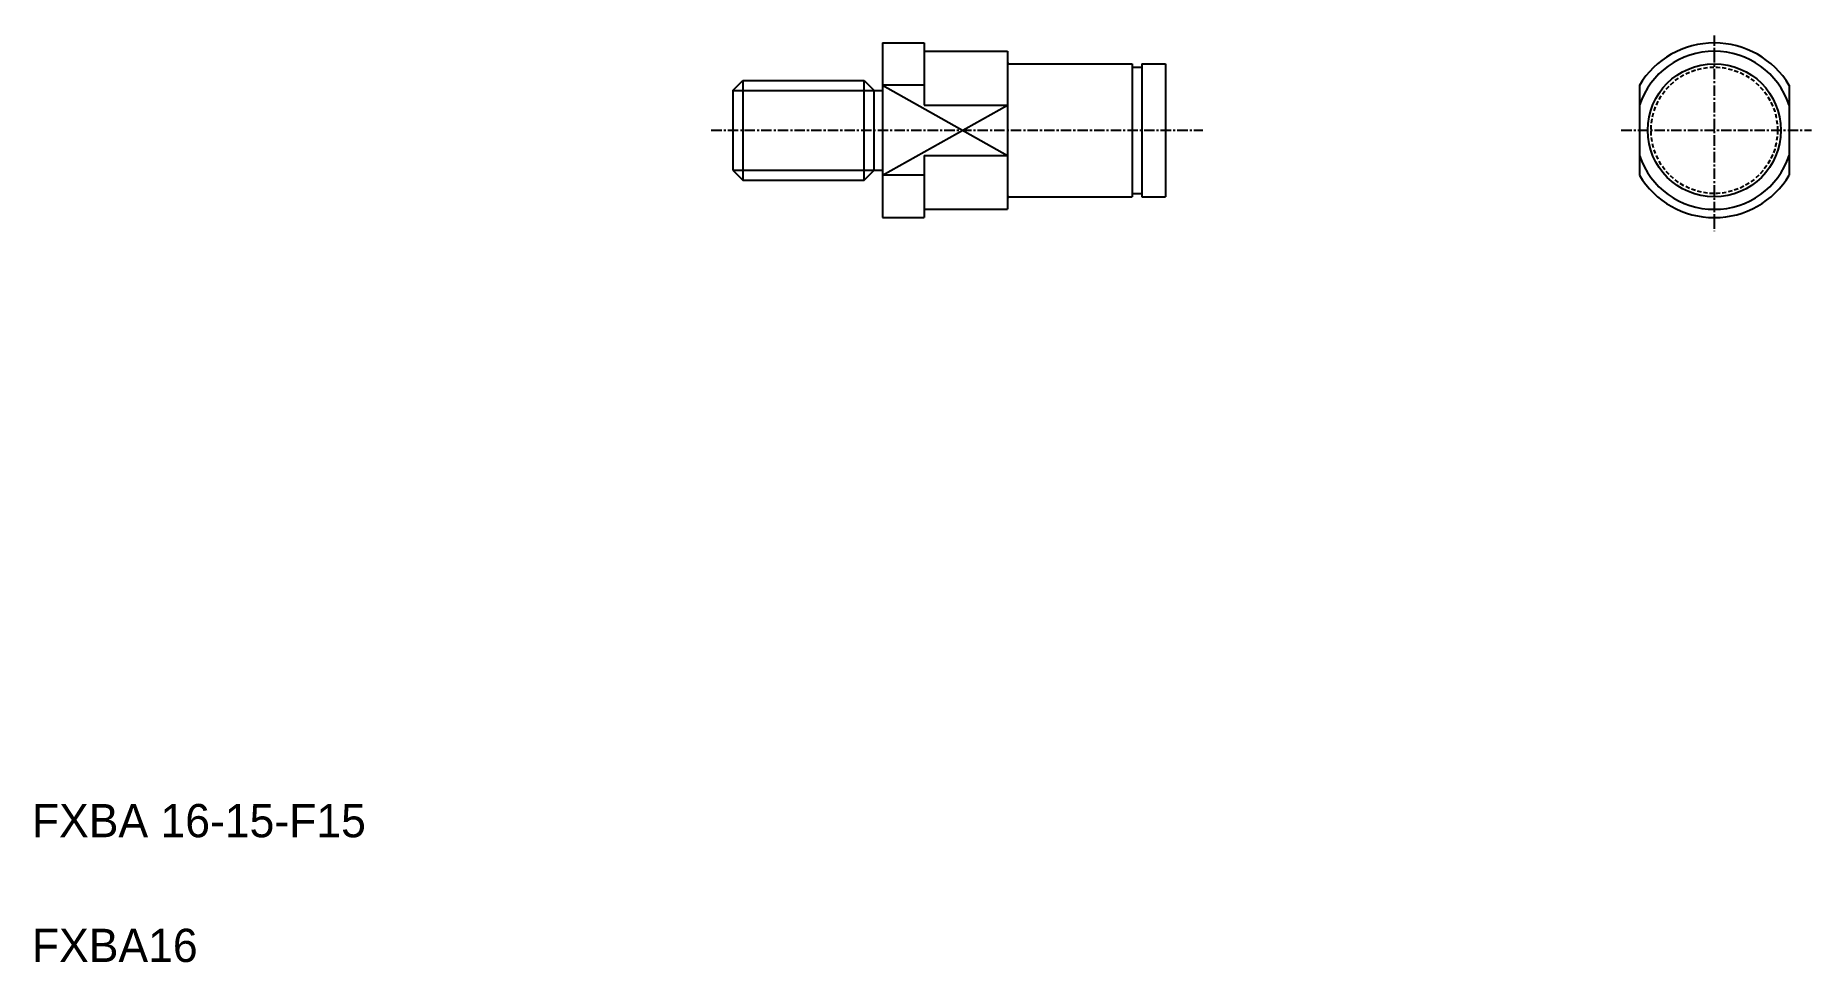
# Model space of a CAD drawing. Extents: x -15 to 198, y 124 to 236.
import ezdxf

# ---------------------------------------------------------------- set-up
doc = ezdxf.new("R2010")
doc.units = 0
doc.linetypes.add('CENTER', pattern=[2, 1.25, -0.25, 0.25, -0.25])
doc.linetypes.add('DASHED', pattern=[0.75, 0.5, -0.25])
doc.layers.get('0').update_dxf_attribs({"linetype": 'CONTINUOUS'})
doc.layers.add('CENTER', color=1, linetype='CENTER')

msp = doc.modelspace()

# ---------------------------------------------------------------- linework, layer by layer
at = {"color": 7, "linetype": 'CONTINUOUS'}
for p, q in [((86.7, 234.64), (86.7, 213.64)), ((86.7, 234.64), (91.7, 234.64)), ((91.7, 234.64), (91.7, 227.18)), ((91.7, 233.64), (101.7, 233.64)), ((101.7, 233.64), (101.7, 214.64)), ((101.9, 232.14), (116.7, 232.14)), ((116.7, 232.14), (116.7, 216.14)), ((116.7, 231.74), (117.85, 231.74)), ((117.85, 232.14), (117.85, 216.14)), ((117.85, 232.14), (120.7, 232.14)), ((120.7, 232.14), (120.7, 216.14)), ((68.7, 228.94), (69.9, 230.14)), ((68.7, 228.94), (68.7, 219.34)), ((69.9, 230.14), (69.9, 218.14)), ((69.9, 230.14), (84.5, 230.14)), ((84.5, 218.14), (84.5, 230.14)), ((84.5, 230.14), (85.7, 228.94)), ((85.7, 219.34), (85.7, 228.94)), ((85.7, 228.94), (86.7, 228.94)), ((91.7, 229.55), (86.7, 229.55)), ((177.64, 229.55), (177.64, 218.73)), ((195.64, 229.55), (195.64, 218.73)), ((91.7, 227.18), (101.7, 227.18)), ((91.7, 221.1), (101.7, 221.1)), ((91.7, 221.1), (91.7, 213.64)), ((68.7, 219.34), (69.9, 218.14)), ((69.9, 218.14), (84.5, 218.14)), ((84.5, 218.14), (85.7, 219.34)), ((85.7, 219.34), (86.7, 219.34)), ((91.7, 218.73), (86.7, 218.73)), ((101.9, 216.14), (116.7, 216.14)), ((116.7, 216.54), (117.85, 216.54)), ((117.85, 216.14), (120.7, 216.14)), ((86.7, 213.64), (91.7, 213.64)), ((91.7, 214.64), (101.7, 214.64))]:
    msp.add_line(p, q, dxfattribs=at)
at = {"color": 3, "linetype": 'CONTINUOUS'}
for p, q in [((68.7, 228.94), (85.7, 228.94)), ((86.7, 229.55), (101.7, 221.1)), ((86.7, 218.73), (101.7, 227.18)), ((68.7, 219.34), (85.7, 219.34))]:
    msp.add_line(p, q, dxfattribs=at)
at = {"color": 7, "linetype": 'CONTINUOUS'}
msp.add_circle((186.64, 224.14), 8, dxfattribs=at)
at = {"color": 3, "linetype": 'DASHED'}
msp.add_circle((186.64, 224.14), 7.6, dxfattribs=at)
at = {"color": 7, "linetype": 'CONTINUOUS'}
for centre, radius, start, end in [((186.64, 224.14), 10.5, 31.0027, 148.9973), ((186.64, 224.14), 9.5, 18.6717, 161.3283), ((101.9, 232.34), 0.2, 180, 270), ((186.64, 224.14), 9.5, 198.6717, 341.3283), ((186.64, 224.14), 10.5, 211.0027, 328.9973), ((101.9, 215.94), 0.2, 90, 180)]:
    msp.add_arc(centre, radius, start, end, dxfattribs=at)
at = {"layer": 'CENTER', "color": 1, "linetype": 'CENTER'}
for p, q in [((186.64, 235.54), (186.64, 212.03)), ((66.11, 224.14), (125.18, 224.14)), ((175.46, 224.14), (198.32, 224.14))]:
    msp.add_line(p, q, dxfattribs=at)

# ---------------------------------------------------------------- texts
at = {"color": 7, "linetype": 'CONTINUOUS'}
for s, p in [('FXBA 16-15-F15', (-15.53, 139.14)), ('FXBA16', (-15.53, 124.14))]:
    msp.add_text(s, height=4, dxfattribs=at).set_placement(p)

doc.saveas('drawing.dxf')
